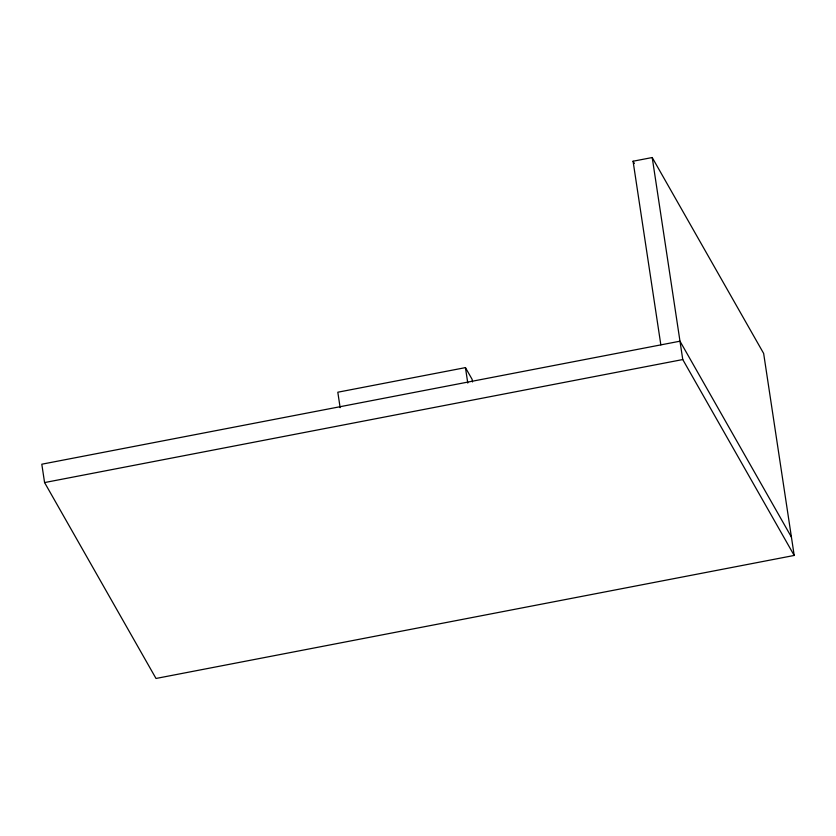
<?xml version="1.0" encoding="UTF-8"?>
<svg xmlns="http://www.w3.org/2000/svg" width="836" height="836" viewBox="0 0 836 836"><rect width="100%" height="100%" fill="white"/><g stroke="black" fill="none" stroke-linecap="round" stroke-linejoin="round"><path stroke-width="1.25" d="M660.848 344.881L633.071 161.223L652.216 157.534L763.644 353.429L794.2 555.449L156.008 678.466L44.58 482.571L41.8 464.21L679.992 341.192L791.42 537.088M472.518 381.947L472.131 379.377L465.443 367.621L337.807 392.22L340.137 407.654M44.58 482.571L682.761 359.553L794.2 555.449M633.071 161.223L634.357 163.49M652.216 157.534L682.761 359.553M465.443 367.621L467.773 383.045"/></g></svg>
